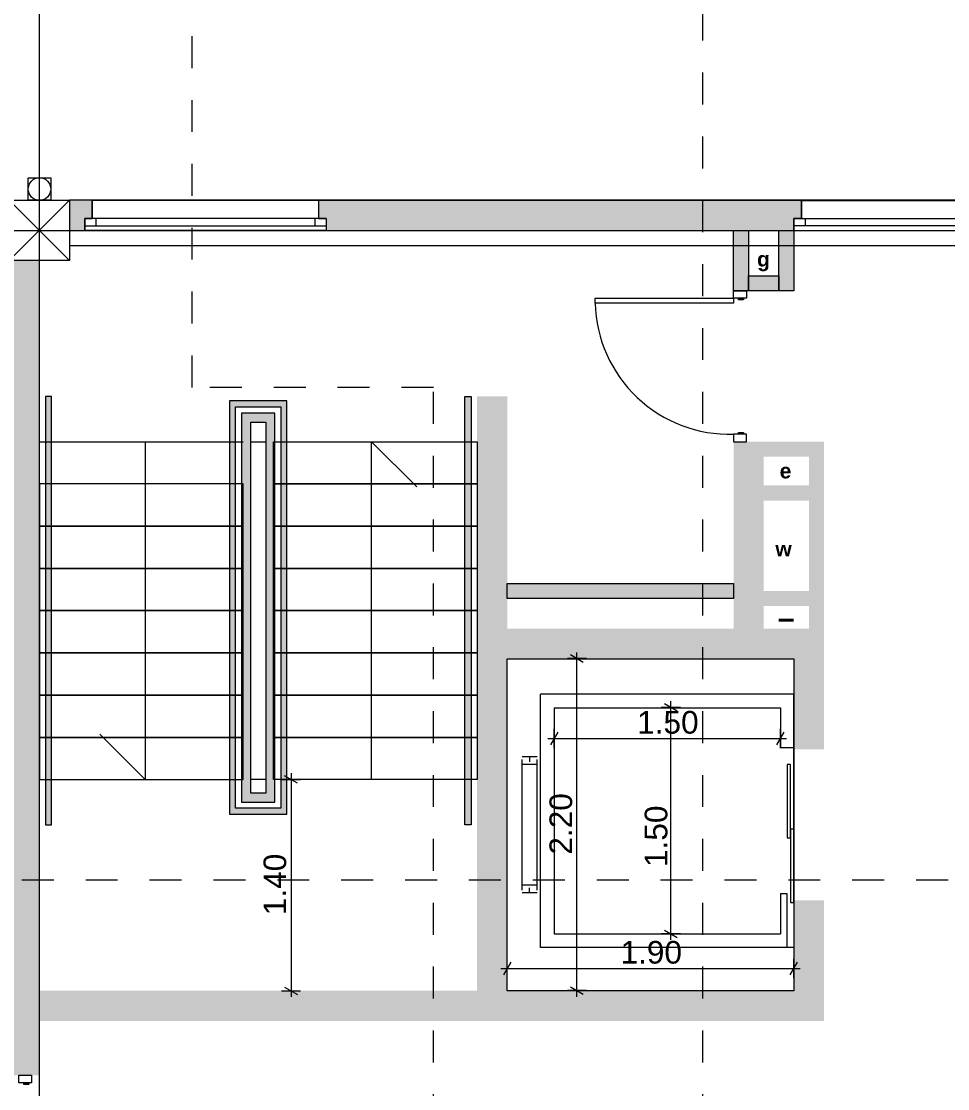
# Model space of a CAD drawing. Header units: millimetres. Extents: x 476571643 to 477489869, y 4620928210 to 4621294454.
# Drawn here: x 477223701 to 477229840, y 4621087306 to 4621094381 of the extents above; entities that cross this region are included whole.
import ezdxf

# ---------------------------------------------------------------- set-up
doc = ezdxf.new("R2010")
doc.units = ezdxf.units.MM
doc.header["$MEASUREMENT"] = 0
doc.linetypes.add('Dashed', pattern=[423.333333, 211.666667, -211.666667])
for name, color, linetype, lineweight in [('2D Drafting - General_Pen_No__1_Pen_No__7', 7, 'Continuous', 0), ('2D Drafting - General_Pen_No__1_Pen_No__7_Pen_No__7', 7, 'Continuous', 0), ('2D Drafting - General_Pen_No__250_Pen_No__7_Pen_No__154', 154, 'Continuous', 0), ('2D Drafting - General_Pen_No__250_Pen_No__7_Pen_No__250', 7, 'Continuous', 0), ('2D Drafting - General_Pen_No__250_Pen_No__7_Pen_No__7', 7, 'Continuous', 0), ('Doors_Pen_No__7_Pen_No__7_Pen_No__7', 7, 'Continuous', 0), ('G-Anno-Nplt_Pen_No__7', 7, 'Continuous', 0), ('gegmebi_Pen_No__7_Pen_No__7', 7, 'Continuous', 0), ('New_._Pen_No__1', 1, 'Continuous', 0), ('New_2D Drafting - General_Pen_No__1', 1, 'Continuous', 0), ('New_2D Drafting - General_Pen_No__250_Pen_No__7_Pen_No__154', 154, 'Continuous', 0), ('New_2D Drafting - General_Pen_No__250_Pen_No__7_Pen_No__250', 7, 'Continuous', 0), ('New_2D Drafting - General_Pen_No__250_Pen_No__7_Pen_No__7', 7, 'Continuous', 0), ('New_2D Drafting - General_Pen_No__30_Pen_No__9_Pen_No__9_Pen_No__250', 7, 'Continuous', 0), ('New_2D Drafting - General_Pen_No__30_Pen_No__9_Pen_No__9_Pen_No__4', 7, 'Continuous', 0), ('New_2D Drafting - General_Pen_No__30_Pen_No__9_Pen_No__9_Pen_No__7', 7, 'Continuous', 0), ('New_2D Drafting - General_Pen_No__4', 7, 'Continuous', 0), ('New_R03_Nakveti_Pen_No__250', 7, 'Continuous', 0), ('New_R03_Nakveti_Pen_No__4', 7, 'Continuous', 0), ('New_shenobebi_Pen_No__1', 1, 'Continuous', 0), ('New_shenobebi_Pen_No__7', 7, 'Continuous', 0), ('New_Structural - Bearing_Pen_No__250', 7, 'Continuous', 0), ('zoma_Pen_No__142', 142, 'Continuous', 0), ('zoma_Pen_No__5_Pen_No__5', 5, 'Continuous', 0)]:
    doc.layers.add(name, color=color, linetype=linetype, lineweight=lineweight)
doc.layers.add('zoma', color=7, linetype='Continuous')
doc.styles.add('GENERATED_STYLE_2', font='arial.ttf')
doc.styles.add('GENERATED_STYLE_6', font='arialbd.ttf')
doc.dimstyles.new('GENERATED_STYLE__10', dxfattribs={"dimtxt": 150, "dimasz": 64.421331, "dimexe": 0.18, "dimexo": 3, "dimgap": 0.09, "dimtad": 1, "dimlfac": 0.001, "dimzin": 0, "dimdsep": 46, "dimtxsty": 'GENERATED_STYLE_2', "dimblk": 'ARROWHEAD_2', "dimblk1": 'ARROWHEAD_2', "dimblk2": 'ARROWHEAD_2', "dimcen": 0.09, "dimclrd": 142, "dimclre": 142, "dimclrt": 142, "dimadec": 0, "dimazin": 0, "dimtfac": 1, "dimtdec": 4, "dimtmove": 2, "dimatfit": 3, "dimfxl": 1, "dimtolj": 1, "dimtzin": 0, "dimarcsym": 0})
doc.dimstyles.new('GENERATED_STYLE__3', dxfattribs={"dimtxt": 200, "dimasz": 64.421331, "dimexe": 0.18, "dimexo": 3, "dimgap": 0.09, "dimtad": 1, "dimtih": 1, "dimtoh": 1, "dimlfac": 0.001, "dimzin": 0, "dimdsep": 46, "dimtxsty": 'GENERATED_STYLE_2', "dimblk": 'ARROWHEAD_2', "dimblk1": 'ARROWHEAD_2', "dimblk2": 'ARROWHEAD_2', "dimcen": 0.09, "dimclrd": 142, "dimclre": 142, "dimclrt": 142, "dimadec": 0, "dimazin": 0, "dimtfac": 1, "dimtdec": 4, "dimtmove": 0, "dimatfit": 3, "dimfxl": 1, "dimtolj": 1, "dimtzin": 0, "dimarcsym": 0})
doc.dimstyles.new('GENERATED_STYLE__7', dxfattribs={"dimtxt": 200, "dimasz": 64.421331, "dimexe": 0.18, "dimexo": 3, "dimgap": 0.09, "dimtad": 1, "dimlfac": 0.001, "dimzin": 0, "dimdsep": 46, "dimtxsty": 'GENERATED_STYLE_2', "dimblk": 'ARROWHEAD_2', "dimblk1": 'ARROWHEAD_2', "dimblk2": 'ARROWHEAD_2', "dimcen": 0.09, "dimclrd": 142, "dimclre": 142, "dimclrt": 142, "dimadec": 0, "dimazin": 0, "dimtfac": 1, "dimtdec": 4, "dimtmove": 0, "dimatfit": 3, "dimfxl": 1, "dimtolj": 1, "dimtzin": 0, "dimarcsym": 0})
doc.dimstyles.new('GENERATED_STYLE__8', dxfattribs={"dimtxt": 150, "dimasz": 64.421331, "dimexe": 0.18, "dimexo": 3, "dimgap": 0.09, "dimtad": 1, "dimlfac": 0.001, "dimzin": 0, "dimdsep": 46, "dimtxsty": 'GENERATED_STYLE_2', "dimblk": 'ARROWHEAD_2', "dimblk1": 'ARROWHEAD_2', "dimblk2": 'ARROWHEAD_2', "dimcen": 0.09, "dimclrd": 142, "dimclre": 142, "dimclrt": 142, "dimadec": 0, "dimazin": 0, "dimtfac": 1, "dimtdec": 4, "dimtmove": 0, "dimatfit": 3, "dimfxl": 1, "dimtolj": 1, "dimtzin": 0, "dimarcsym": 0})
doc.dimstyles.new('GENERATED_STYLE__9', dxfattribs={"dimtxt": 150, "dimasz": 64.421331, "dimexe": 0.18, "dimexo": 3, "dimgap": 0.09, "dimtad": 1, "dimtih": 1, "dimtoh": 1, "dimlfac": 0.001, "dimzin": 0, "dimdsep": 46, "dimtxsty": 'GENERATED_STYLE_2', "dimblk": 'ARROWHEAD_2', "dimblk1": 'ARROWHEAD_2', "dimblk2": 'ARROWHEAD_2', "dimcen": 0.09, "dimclrd": 142, "dimclre": 142, "dimclrt": 142, "dimadec": 0, "dimazin": 0, "dimtfac": 1, "dimtdec": 4, "dimtmove": 0, "dimatfit": 3, "dimfxl": 1, "dimtolj": 1, "dimtzin": 0, "dimarcsym": 0})

# ---------------------------------------------------------------- blocks, each defined once
blk = doc.blocks.new('*D1091', base_point=(476844527.1, 4621385791))
at = {"layer": 'zoma_Pen_No__142', "color": 142, "linetype": 'Continuous', "lineweight": 0, "transparency": 16777216}
for p, q in [((477225488.3, 4621089396.4), (477225488.3, 4621089354.9)), ((477225424.7, 4621089354.9), (477225551.8, 4621089354.9)), ((477225530.6, 4621089330.4), (477225445.9, 4621089379.4)), ((477225488.3, 4621089354.9), (477225488.3, 4621087954.9)), ((477225445.9, 4621087979.4), (477225530.6, 4621087930.4)), ((477225424.7, 4621087954.9), (477225551.8, 4621087954.9)), ((477225488.3, 4621087954.9), (477225488.3, 4621087913.5))]:
    blk.add_line(p, q, dxfattribs=at)
at = {"layer": 'zoma_Pen_No__142', "color": 142, "lineweight": 0, "transparency": 16777216, "insert": (477225458.3, 4621088455.4), "char_height": 150, "attachment_point": 7, "rotation": 90, "style": 'GENERATED_STYLE_2'}
blk.add_mtext('\\A1;{\\pql;\\fArial CYR|b0|i0|c204|p34;1.40}', dxfattribs=at)
blk = doc.blocks.new('ARROWHEAD_2')
at = {"color": 0, "linetype": 'Continuous', "lineweight": 0}
for p, q in [((0, 0), (-1, 0)), ((-0.38, -0.66), (0.38, 0.66))]:
    blk.add_line(p, q, dxfattribs=at)
blk = doc.blocks.new('*D1115', base_point=(476844527.1, 4621385791))
at = {"layer": 'zoma_Pen_No__142', "color": 142, "linetype": 'Continuous', "lineweight": 0, "transparency": 16777216}
for p, q in [((477225488.3, 4621089396.4), (477225488.3, 4621089354.9)), ((477225424.7, 4621089354.9), (477225551.8, 4621089354.9)), ((477225530.6, 4621089330.4), (477225445.9, 4621089379.4)), ((477225488.3, 4621089354.9), (477225488.3, 4621087954.9)), ((477225445.9, 4621087979.4), (477225530.6, 4621087930.4)), ((477225424.7, 4621087954.9), (477225551.8, 4621087954.9)), ((477225488.3, 4621087954.9), (477225488.3, 4621087913.5))]:
    blk.add_line(p, q, dxfattribs=at)
at = {"layer": 'zoma_Pen_No__142', "color": 142, "lineweight": 0, "transparency": 16777216, "insert": (477225458.3, 4621088455.4), "char_height": 150, "attachment_point": 7, "rotation": 90, "style": 'GENERATED_STYLE_2'}
blk.add_mtext('\\A1;{\\pql;\\fArial CYR|b0|i0|c204|p34;1.40}', dxfattribs=at)
blk = doc.blocks.new('*D1116', base_point=(476844527.1, 4621385791))
at = {"layer": 'zoma_Pen_No__142', "color": 142, "linetype": 'Continuous', "lineweight": 0, "transparency": 16777216}
for p, q in [((477226945.8, 4621088145), (477226896.8, 4621088060.3)), ((477226921.3, 4621088039.1), (477226921.3, 4621088166.2)), ((477228796.8, 4621088060.3), (477228845.8, 4621088145)), ((477228821.3, 4621088039.1), (477228821.3, 4621088166.2)), ((477226879.9, 4621088102.7), (477226921.3, 4621088102.7)), ((477226921.3, 4621088102.7), (477228821.3, 4621088102.7)), ((477228821.3, 4621088102.7), (477228862.8, 4621088102.7))]:
    blk.add_line(p, q, dxfattribs=at)
at = {"layer": 'zoma_Pen_No__142', "color": 142, "lineweight": 0, "transparency": 16777216, "insert": (477227671.8, 4621088132.7), "char_height": 150, "attachment_point": 7, "style": 'GENERATED_STYLE_2'}
blk.add_mtext('\\A1;{\\pql;\\fArial CYR|b0|i0|c204|p34;1.90}', dxfattribs=at)
blk = doc.blocks.new('*D1117', base_point=(476844527.1, 4621385791))
at = {"layer": 'zoma_Pen_No__142', "color": 142, "linetype": 'Continuous', "lineweight": 0, "transparency": 16777216}
for p, q in [((477228069, 4621089832.9), (477227941.9, 4621089832.9)), ((477228047.9, 4621089808.4), (477227963.1, 4621089857.4)), ((477228005.5, 4621089832.9), (477228005.5, 4621089874.4)), ((477228005.5, 4621088332.9), (477228005.5, 4621089832.9)), ((477228069, 4621088332.9), (477227941.9, 4621088332.9)), ((477227963.1, 4621088357.4), (477228047.9, 4621088308.4)), ((477228005.5, 4621088291.5), (477228005.5, 4621088332.9))]:
    blk.add_line(p, q, dxfattribs=at)
at = {"layer": 'zoma_Pen_No__142', "color": 142, "lineweight": 0, "transparency": 16777216, "insert": (477227984.5, 4621088774.9), "char_height": 150, "attachment_point": 7, "rotation": 90, "style": 'GENERATED_STYLE_2'}
blk.add_mtext('\\A1;{\\pql;\\fArial CYR|b0|i0|c204|p34;1.50}', dxfattribs=at)
blk = doc.blocks.new('*D1118', base_point=(476844527.1, 4621385791))
at = {"layer": 'zoma_Pen_No__142', "color": 142, "linetype": 'Continuous', "lineweight": 0, "transparency": 16777216}
for p, q in [((477227231.6, 4621089563.6), (477227231.6, 4621089690.8)), ((477228731.6, 4621089563.6), (477228731.6, 4621089690.8)), ((477227190.2, 4621089627.2), (477227231.6, 4621089627.2)), ((477227256.1, 4621089669.6), (477227207.2, 4621089584.8)), ((477227231.6, 4621089627.2), (477228731.6, 4621089627.2)), ((477228707.2, 4621089584.8), (477228756.1, 4621089669.6)), ((477228731.6, 4621089627.2), (477228773.1, 4621089627.2))]:
    blk.add_line(p, q, dxfattribs=at)
at = {"layer": 'zoma_Pen_No__142', "color": 142, "lineweight": 0, "transparency": 16777216, "insert": (477227782.1, 4621089657.2), "char_height": 150, "attachment_point": 7, "style": 'GENERATED_STYLE_2'}
blk.add_mtext('\\A1;{\\pql;\\fArial CYR|b0|i0|c204|p34;1.50}', dxfattribs=at)
blk = doc.blocks.new('*D1119', base_point=(476844527.1, 4621385791))
at = {"layer": 'zoma_Pen_No__142', "color": 142, "linetype": 'Continuous', "lineweight": 0, "transparency": 16777216}
for p, q in [((477227425.6, 4621090131.8), (477227340.9, 4621090180.8)), ((477227383.3, 4621090156.3), (477227383.3, 4621090197.7)), ((477227446.8, 4621090156.3), (477227319.7, 4621090156.3)), ((477227383.3, 4621087956.3), (477227383.3, 4621090156.3)), ((477227340.9, 4621087980.8), (477227425.6, 4621087931.8)), ((477227446.8, 4621087956.3), (477227319.7, 4621087956.3)), ((477227383.3, 4621087914.8), (477227383.3, 4621087956.3))]:
    blk.add_line(p, q, dxfattribs=at)
at = {"layer": 'zoma_Pen_No__142', "color": 142, "lineweight": 0, "transparency": 16777216, "insert": (477227353.3, 4621088856.7), "char_height": 150, "attachment_point": 7, "rotation": 90, "style": 'GENERATED_STYLE_2'}
blk.add_mtext('\\A1;{\\pql;\\fArial CYR|b0|i0|c204|p34;2.20}', dxfattribs=at)
blk = doc.blocks.new('*D1131', base_point=(476844527.1, 4621385791))
at = {"layer": 'zoma_Pen_No__142', "color": 142, "linetype": 'Continuous', "lineweight": 0, "transparency": 16777216}
for p, q in [((477240443.6, 4621093170.3), (477240358.9, 4621093219.3)), ((477240464.8, 4621093194.8), (477240337.7, 4621093194.8)), ((477240401.2, 4621075494.8), (477240401.2, 4621093194.8)), ((477240358.9, 4621075519.3), (477240443.6, 4621075470.3)), ((477240464.8, 4621075494.8), (477240337.7, 4621075494.8)), ((477240401.2, 4621075453.3), (477240401.2, 4621075494.8))]:
    blk.add_line(p, q, dxfattribs=at)
at = {"layer": 'zoma_Pen_No__142', "color": 142, "lineweight": 0, "transparency": 16777216, "insert": (477240361.2, 4621084002.9), "char_height": 200, "attachment_point": 7, "rotation": 90, "style": 'GENERATED_STYLE_2'}
blk.add_mtext('\\A1;{\\pql;\\fArial CYR|b0|i0|c204|p34;17.70}', dxfattribs=at)
blk = doc.blocks.new('*D1132', base_point=(476844527.1, 4621385791))
at = {"layer": 'zoma_Pen_No__142', "color": 142, "linetype": 'Continuous', "lineweight": 0, "transparency": 16777216}
for p, q in [((477240443.6, 4621093170.3), (477240358.9, 4621093219.3)), ((477240401.2, 4621093194.8), (477240401.2, 4621093236.2)), ((477240464.8, 4621093194.8), (477240337.7, 4621093194.8))]:
    blk.add_line(p, q, dxfattribs=at)
blk = doc.blocks.new('*D1135', base_point=(476844527.1, 4621385791))
at = {"layer": 'zoma_Pen_No__142', "color": 142, "linetype": 'Continuous', "lineweight": 0, "transparency": 16777216}
for p, q in [((477223645.8, 4621095259.8), (477223596.8, 4621095175)), ((477223621.3, 4621095153.8), (477223621.3, 4621095281)), ((477224045.8, 4621095259.8), (477223996.8, 4621095175)), ((477224021.3, 4621095153.8), (477224021.3, 4621095281)), ((477223621.3, 4621095217.4), (477224021.3, 4621095217.4))]:
    blk.add_line(p, q, dxfattribs=at)
blk = doc.blocks.new('*D1136', base_point=(476844527.1, 4621385791))
at = {"layer": 'zoma_Pen_No__142', "color": 142, "linetype": 'Continuous', "lineweight": 0, "transparency": 16777216}
for p, q in [((477224045.8, 4621095259.8), (477223996.8, 4621095175)), ((477224021.3, 4621095153.8), (477224021.3, 4621095281)), ((477230545.8, 4621095259.8), (477230496.8, 4621095175)), ((477230521.3, 4621095153.8), (477230521.3, 4621095281)), ((477224021.3, 4621095217.4), (477230521.3, 4621095217.4))]:
    blk.add_line(p, q, dxfattribs=at)
at = {"layer": 'zoma_Pen_No__142', "color": 142, "lineweight": 0, "transparency": 16777216, "char_height": 200, "attachment_point": 7, "style": 'GENERATED_STYLE_2'}
for s, insert in [('\\A1;{\\pql;\\fArial CYR|b0|i0|c204|p34;6.50}', (477227005.3, 4621095257.4)), ('\\A1;{\\pql;\\fArial CYR|b0|i0|c204|p34;0.40}', (477229964.7, 4621095257.4))]:
    blk.add_mtext(s, dxfattribs=dict(at, insert=insert))
blk = doc.blocks.new('*D1143', base_point=(476844527.1, 4621385791))
at = {"layer": 'zoma_Pen_No__142', "color": 142, "linetype": 'Continuous', "lineweight": 0, "transparency": 16777216}
for p, q in [((477216745.8, 4621096007.7), (477216696.8, 4621095922.9)), ((477216721.3, 4621095901.8), (477216721.3, 4621096028.9)), ((477237796.8, 4621095922.9), (477237845.8, 4621096007.7)), ((477237821.3, 4621095901.8), (477237821.3, 4621096028.9)), ((477216679.9, 4621095965.3), (477216721.3, 4621095965.3)), ((477216721.3, 4621095965.3), (477237821.3, 4621095965.3)), ((477237821.3, 4621095965.3), (477237862.8, 4621095965.3))]:
    blk.add_line(p, q, dxfattribs=at)
at = {"layer": 'zoma_Pen_No__142', "color": 142, "lineweight": 0, "transparency": 16777216, "insert": (477226929.4, 4621096005.3), "char_height": 200, "attachment_point": 7, "style": 'GENERATED_STYLE_2'}
blk.add_mtext('\\A1;{\\pql;\\fArial CYR|b0|i0|c204|p34;21.10}', dxfattribs=at)

msp = doc.modelspace()

# ---------------------------------------------------------------- hatches: boundary and pattern name
at = {"layer": '2D Drafting - General_Pen_No__250_Pen_No__7_Pen_No__154', "linetype": 'Continuous', "lineweight": 0}
for points in [[(477224021.317, 4621093194.799), (477224021.317, 4621092994.637), (477224121.317, 4621092994.637), (477224121.317, 4621093074.683), (477224171.32, 4621093074.683), (477224171.32, 4621093194.799), (477224121.317, 4621093194.799)], [(477225671.323, 4621093194.637), (477225671.32, 4621093074.637), (477225721.317, 4621093074.637), (477225721.317, 4621092994.635), (477228821.317, 4621092994.635), (477228821.317, 4621093074.637), (477228871.314, 4621093074.637), (477228871.311, 4621093194.637)]]:
    msp.add_hatch(color=154, dxfattribs=at).paths.add_polyline_path(points)
at = {"layer": '2D Drafting - General_Pen_No__250_Pen_No__7_Pen_No__7', "linetype": 'Continuous', "lineweight": 0}
for points in [[(477228521.316, 4621092994.799), (477228521.316, 4621092594.756), (477228421.316, 4621092594.756), (477228421.316, 4621092994.799)], [(477223621.317, 4621092794.799), (477223621.317, 4621087394.799), (477223821.317, 4621087394.799), (477223821.317, 4621092794.799)], [(477226921.317, 4621091894.756), (477226921.317, 4621090354.724), (477226721.317, 4621090354.724), (477226721.317, 4621091894.756)], [(477228421.316, 4621091594.756), (477228621.317, 4621091594.756), (477228621.317, 4621090354.724), (477228421.316, 4621090354.724)]]:
    msp.add_hatch(color=7, dxfattribs=at).paths.add_polyline_path(points)
at = {"layer": 'G-Anno-Nplt_Pen_No__7', "linetype": 'Continuous', "lineweight": 0}
msp.add_hatch(color=7, dxfattribs=at).paths.add_polyline_path([(477226721.317, 4621087754.724), (477223821.317, 4621087754.724), (477223821.317, 4621087954.724), (477226721.317, 4621087954.724)])
at = {"layer": 'New_2D Drafting - General_Pen_No__1', "linetype": 'Continuous', "lineweight": 0}
for points in [[(477223861.317, 4621089054.756), (477223901.317, 4621089054.756), (477223901.317, 4621091894.756), (477223861.317, 4621091894.756)], [(477226681.317, 4621089054.756), (477226641.317, 4621089054.756), (477226641.317, 4621091894.756), (477226681.317, 4621091894.756)]]:
    msp.add_hatch(color=1, dxfattribs=at).paths.add_polyline_path(points)
h = msp.add_hatch(color=1, dxfattribs=at)
h.paths.add_polyline_path([(477225081.317, 4621089124.649), (477225461.317, 4621089124.649), (477225461.317, 4621089254.756), (477225461.317, 4621091864.663), (477225081.317, 4621091864.663)])
h.paths.add_polyline_path([(477225421.317, 4621089164.649), (477225121.317, 4621089164.649), (477225121.317, 4621091824.663), (477225421.317, 4621091824.663)], flags=0)
h = msp.add_hatch(color=1, dxfattribs=at)
h.paths.add_polyline_path([(477225161.317, 4621089204.649), (477225381.317, 4621089204.649), (477225381.317, 4621091784.663), (477225161.317, 4621091784.663)])
h.paths.add_polyline_path([(477225221.317, 4621089264.649), (477225221.317, 4621091724.663), (477225321.317, 4621091724.663), (477225321.317, 4621089264.649)], flags=0)
at = {"layer": 'New_2D Drafting - General_Pen_No__250_Pen_No__7_Pen_No__154', "linetype": 'Continuous', "lineweight": 0}
for points in [[(477226721.317, 4621090354.724), (477226921.317, 4621090354.724), (477229021.317, 4621090354.724), (477229021.317, 4621089554.724), (477228821.317, 4621089554.724), (477228821.317, 4621090154.724), (477226921.317, 4621090154.724), (477226721.317, 4621090154.724)], [(477226721.317, 4621090154.724), (477226921.317, 4621090154.724), (477226921.317, 4621087954.724), (477228821.317, 4621087954.724), (477228821.317, 4621088554.724), (477229021.317, 4621088554.724), (477229021.317, 4621087754.724), (477226721.317, 4621087754.724), (477226721.317, 4621087954.724)]]:
    msp.add_hatch(color=154, dxfattribs=at).paths.add_polyline_path(points)
at = {"layer": 'New_2D Drafting - General_Pen_No__250_Pen_No__7_Pen_No__7', "linetype": 'Continuous', "lineweight": 0}
for points in [[(477228721.317, 4621092994.799), (477228821.317, 4621092994.799), (477228821.317, 4621092594.756), (477228721.317, 4621092594.756)], [(477226920.528, 4621090555.183), (477226920.528, 4621090655.183), (477228420.528, 4621090655.183), (477228420.528, 4621090555.183)]]:
    msp.add_hatch(color=7, dxfattribs=at).paths.add_polyline_path(points)
at = {"layer": 'New_2D Drafting - General_Pen_No__30_Pen_No__9_Pen_No__9_Pen_No__4', "linetype": 'Continuous', "lineweight": 0}
for points in [[(477228521.316, 4621092694.756), (477228721.318, 4621092694.756), (477228721.318, 4621092594.756), (477228521.316, 4621092594.756)], [(477228921.317, 4621091594.756), (477228921.317, 4621091494.724), (477228621.317, 4621091494.724), (477228621.317, 4621091594.756)]]:
    msp.add_hatch(color=7, dxfattribs=at).paths.add_polyline_path(points)
at = {"layer": 'New_2D Drafting - General_Pen_No__30_Pen_No__9_Pen_No__9_Pen_No__7', "linetype": 'Continuous', "lineweight": 0}
for points in [[(477229021.317, 4621091594.756), (477229021.317, 4621090354.724), (477228921.317, 4621090354.724), (477228921.317, 4621091594.756)], [(477228621.317, 4621091204.724), (477228621.317, 4621091304.724), (477228921.317, 4621091304.724), (477228921.317, 4621091204.724)], [(477228621.317, 4621090504.726), (477228621.317, 4621090604.726), (477228921.317, 4621090604.726), (477228921.317, 4621090504.726)]]:
    msp.add_hatch(color=7, dxfattribs=at).paths.add_polyline_path(points)

# ---------------------------------------------------------------- linework, layer by layer
at = {"layer": '2D Drafting - General_Pen_No__1_Pen_No__7', "color": 7, "linetype": 'Continuous', "lineweight": 0}
for p, q in [((477223621.317, 4621092794.799), (477224021.317, 4621093194.799)), ((477224021.317, 4621092794.799), (477223621.317, 4621093194.799))]:
    msp.add_line(p, q, dxfattribs=at)
at = {"layer": '2D Drafting - General_Pen_No__1_Pen_No__7', "color": 7, "linetype": 'Continuous', "lineweight": 0, "flags": 128}
for points in [[(477224021.317, 4621092794.799), (477223621.317, 4621092794.799), (477223621.317, 4621093194.799), (477224021.317, 4621093194.799)], [(477224021.317, 4621092894.799), (477230521.317, 4621092894.799), (477230521.317, 4621093194.799), (477224021.317, 4621093194.799)]]:
    msp.add_lwpolyline(points, close=True, dxfattribs=at)
at = {"layer": '2D Drafting - General_Pen_No__1_Pen_No__7', "color": 7, "linetype": 'Continuous', "lineweight": 0}
msp.add_circle((477223821.317, 4621093269.799), 75, dxfattribs=at)
at = {"layer": '2D Drafting - General_Pen_No__1_Pen_No__7_Pen_No__7', "color": 7, "linetype": 'Continuous', "lineweight": 0}
msp.add_arc((477228396.316, 4621092537.034), 893.239, 181.603806, 271.603806, dxfattribs=at)
at = {"layer": '2D Drafting - General_Pen_No__250_Pen_No__7_Pen_No__250', "color": 7, "linetype": 'Continuous', "lineweight": 0, "flags": 128}
msp.add_lwpolyline([(477228521.316, 4621092994.799), (477228521.316, 4621092594.756), (477228421.316, 4621092594.756), (477228421.316, 4621092994.799)], close=True, dxfattribs=at)
at = {"layer": '2D Drafting - General_Pen_No__250_Pen_No__7_Pen_No__7', "color": 7, "linetype": 'Continuous', "lineweight": 0, "flags": 128}
for points in [[(477224021.317, 4621093194.799), (477224021.317, 4621092994.637), (477224121.317, 4621092994.637), (477224121.317, 4621093074.683), (477224171.32, 4621093074.683), (477224171.32, 4621093194.799), (477224121.317, 4621093194.799)], [(477225671.323, 4621093194.637), (477225671.32, 4621093074.637), (477225721.317, 4621093074.637), (477225721.317, 4621092994.635), (477228821.317, 4621092994.635), (477228821.317, 4621093074.637), (477228871.314, 4621093074.637), (477228871.311, 4621093194.637)]]:
    msp.add_lwpolyline(points, close=True, dxfattribs=at)
at = {"layer": 'Doors_Pen_No__7_Pen_No__7_Pen_No__7', "color": 7, "linetype": 'Continuous', "lineweight": 0, "flags": 128}
for points in [[(477228505.983, 4621092594.756), (477228505.983, 4621092545.367), (477228421.316, 4621092545.367), (477228421.316, 4621092594.756)], [(477228421.316, 4621092545.367), (477228421.316, 4621092512.034), (477227503.427, 4621092512.034), (477227503.427, 4621092545.367)], [(477228487.983, 4621092545.367), (477228487.983, 4621092534.256), (477228454.649, 4621092534.256), (477228454.649, 4621092545.367)], [(477228487.983, 4621091655.256), (477228487.983, 4621091644.145), (477228454.649, 4621091644.145), (477228454.649, 4621091655.256)], [(477228505.983, 4621091594.756), (477228505.983, 4621091644.145), (477228421.316, 4621091644.145), (477228421.316, 4621091594.756)], [(477223769.231, 4621087394.799), (477223769.231, 4621087345.41), (477223684.565, 4621087345.41), (477223684.565, 4621087394.799)], [(477223751.231, 4621087345.41), (477223751.231, 4621087334.299), (477223717.898, 4621087334.299), (477223717.898, 4621087345.41)]]:
    msp.add_lwpolyline(points, close=True, dxfattribs=at)
at = {"layer": 'gegmebi_Pen_No__7_Pen_No__7', "color": 7, "linetype": 'Continuous', "lineweight": 0}
for p, q in [((477223746.317, 4621093194.799), (477223746.317, 4621093344.799)), ((477223746.317, 4621093344.799), (477223896.317, 4621093344.799)), ((477223896.317, 4621093344.799), (477223896.317, 4621093194.799)), ((477223896.317, 4621093194.799), (477223746.317, 4621093194.799))]:
    msp.add_line(p, q, dxfattribs=at)
at = {"layer": 'gegmebi_Pen_No__7_Pen_No__7', "color": 7, "linetype": 'Continuous', "lineweight": 0, "flags": 128}
for points in [[(477225171.317, 4621091314.756), (477223821.317, 4621091314.756), (477223821.317, 4621091594.756), (477225171.317, 4621091594.756)], [(477224521.317, 4621091594.756), (477224521.317, 4621089354.756), (477224221.317, 4621089654.756)], [(477226021.317, 4621089354.756), (477226021.317, 4621091594.756), (477226321.317, 4621091294.756)]]:
    msp.add_lwpolyline(points, dxfattribs=at)
for points in [[(477225321.317, 4621089354.756), (477225221.317, 4621089354.756), (477225221.317, 4621091594.756), (477225321.317, 4621091594.756)], [(477225371.317, 4621091314.756), (477225371.317, 4621091594.756), (477226721.317, 4621091594.756), (477226721.317, 4621091314.756)], [(477225171.317, 4621091034.756), (477225171.317, 4621091314.756), (477223821.317, 4621091314.756), (477223821.317, 4621091034.756)], [(477225371.317, 4621091034.756), (477225371.317, 4621091314.756), (477226721.317, 4621091314.756), (477226721.317, 4621091034.756)], [(477225171.317, 4621090754.756), (477225171.317, 4621091034.756), (477223821.317, 4621091034.756), (477223821.317, 4621090754.756)], [(477225371.317, 4621090754.756), (477225371.317, 4621091034.756), (477226721.317, 4621091034.756), (477226721.317, 4621090754.756)], [(477225171.317, 4621090474.756), (477225171.317, 4621090754.756), (477223821.317, 4621090754.756), (477223821.317, 4621090474.756)], [(477225371.317, 4621090474.756), (477225371.317, 4621090754.756), (477226721.317, 4621090754.756), (477226721.317, 4621090474.756)], [(477225171.317, 4621090194.756), (477225171.317, 4621090474.756), (477223821.317, 4621090474.756), (477223821.317, 4621090194.756)], [(477225371.317, 4621090194.756), (477225371.317, 4621090474.756), (477226721.317, 4621090474.756), (477226721.317, 4621090194.756)], [(477225171.317, 4621089914.756), (477225171.317, 4621090194.756), (477223821.317, 4621090194.756), (477223821.317, 4621089914.756)], [(477225371.317, 4621089914.756), (477225371.317, 4621090194.756), (477226721.317, 4621090194.756), (477226721.317, 4621089914.756)], [(477225171.317, 4621089634.756), (477225171.317, 4621089914.756), (477223821.317, 4621089914.756), (477223821.317, 4621089634.756)], [(477225371.317, 4621089634.756), (477225371.317, 4621089914.756), (477226721.317, 4621089914.756), (477226721.317, 4621089634.756)], [(477225171.317, 4621089354.756), (477225171.317, 4621089634.756), (477223821.317, 4621089634.756), (477223821.317, 4621089354.756)], [(477225371.317, 4621089354.756), (477225371.317, 4621089634.756), (477226721.317, 4621089634.756), (477226721.317, 4621089354.756)]]:
    msp.add_lwpolyline(points, close=True, dxfattribs=at)
at = {"layer": 'New_2D Drafting - General_Pen_No__250_Pen_No__7_Pen_No__250', "color": 7, "linetype": 'Continuous', "lineweight": 0, "flags": 128}
for points in [[(477228721.317, 4621092994.799), (477228821.317, 4621092994.799), (477228821.317, 4621092594.756), (477228721.317, 4621092594.756)], [(477226920.528, 4621090555.183), (477226920.528, 4621090655.183), (477228420.528, 4621090655.183), (477228420.528, 4621090555.183)]]:
    msp.add_lwpolyline(points, close=True, dxfattribs=at)
at = {"layer": 'New_2D Drafting - General_Pen_No__30_Pen_No__9_Pen_No__9_Pen_No__250', "color": 7, "linetype": 'Continuous', "lineweight": 0, "flags": 128}
msp.add_lwpolyline([(477228521.316, 4621092694.756), (477228721.318, 4621092694.756), (477228721.318, 4621092594.756), (477228521.316, 4621092594.756)], close=True, dxfattribs=at)
at = {"layer": 'New_2D Drafting - General_Pen_No__4', "color": 7, "linetype": 'Continuous', "lineweight": 0, "flags": 128}
for points in [[(477223861.317, 4621089054.756), (477223901.317, 4621089054.756), (477223901.317, 4621091894.756), (477223861.317, 4621091894.756)], [(477225081.317, 4621089124.649), (477225461.317, 4621089124.649), (477225461.317, 4621089254.756), (477225461.317, 4621091864.663), (477225081.317, 4621091864.663)], [(477226681.317, 4621089054.756), (477226641.317, 4621089054.756), (477226641.317, 4621091894.756), (477226681.317, 4621091894.756)], [(477225421.317, 4621089164.649), (477225121.317, 4621089164.649), (477225121.317, 4621091824.663), (477225421.317, 4621091824.663)], [(477225161.317, 4621089204.649), (477225381.317, 4621089204.649), (477225381.317, 4621091784.663), (477225161.317, 4621091784.663)], [(477225221.317, 4621089264.649), (477225221.317, 4621091724.663), (477225321.317, 4621091724.663), (477225321.317, 4621089264.649)]]:
    msp.add_lwpolyline(points, close=True, dxfattribs=at)
at = {"layer": 'New_R03_Nakveti_Pen_No__250', "color": 7, "linetype": 'Continuous', "lineweight": 0}
for p, q in [((477227119.757, 4621089504.724), (477227019.757, 4621089504.724)), ((477227019.757, 4621088621.391), (477227019.757, 4621089488.057)), ((477227069.757, 4621089504.724), (477227069.757, 4621089471.391)), ((477227119.757, 4621088621.391), (477227119.757, 4621089488.057)), ((477227119.757, 4621089454.724), (477227019.757, 4621089454.724)), ((477227119.757, 4621088654.724), (477227019.757, 4621088654.724)), ((477227069.757, 4621088604.724), (477227069.757, 4621088638.057)), ((477227119.757, 4621088604.724), (477227019.757, 4621088604.724))]:
    msp.add_line(p, q, dxfattribs=at)
at = {"layer": 'New_R03_Nakveti_Pen_No__4', "color": 7, "linetype": 'Continuous', "lineweight": 0}
for p, q in [((477227141.945, 4621088241.653), (477227141.945, 4621089921.026)), ((477228821.317, 4621089921.026), (477227141.945, 4621089921.026)), ((477228821.317, 4621089566.392), (477228821.317, 4621089921.026)), ((477227231.631, 4621089831.339), (477227231.631, 4621088331.339)), ((477227231.631, 4621089831.339), (477228731.631, 4621089831.339)), ((477228731.631, 4621089831.339), (477228731.631, 4621089566.392)), ((477228731.631, 4621089566.392), (477228821.317, 4621089566.392)), ((477228821.317, 4621088596.287), (477228821.317, 4621089566.392)), ((477228776.474, 4621088596.287), (477228731.631, 4621088596.287)), ((477228731.631, 4621088596.287), (477228731.631, 4621088331.339)), ((477228776.474, 4621088241.653), (477228776.474, 4621088596.287)), ((477228821.317, 4621088596.287), (477228821.317, 4621088241.653)), ((477227231.631, 4621088331.339), (477228731.631, 4621088331.339)), ((477228821.317, 4621088241.653), (477227141.945, 4621088241.653))]:
    msp.add_line(p, q, dxfattribs=at)
for points in [[(477228798.896, 4621088969.232), (477228798.896, 4621089454.284), (477228776.474, 4621089454.284), (477228776.474, 4621088969.232)], [(477228821.317, 4621088540.233), (477228821.317, 4621089025.286), (477228798.896, 4621089025.286), (477228798.896, 4621088540.233)]]:
    msp.add_lwpolyline(points, close=True, dxfattribs=at)
at = {"layer": 'New_shenobebi_Pen_No__1', "color": 1, "linetype": 'Dashed', "lineweight": 0}
for points in [[(477226432.438, 4621072663.169), (477226432.438, 4621091954.826), (477224833.965, 4621091954.826), (477224833.965, 4621097492.035)], [(477228217.555, 4621072663.169), (477228217.555, 4621097492.035)], [(477212274.518, 4621088690.501), (477244001.258, 4621088690.501), (477244331.032, 4621088690.501)]]:
    msp.add_lwpolyline(points, dxfattribs=at)
at = {"layer": 'New_shenobebi_Pen_No__7', "color": 7, "linetype": 'Continuous', "lineweight": 0}
msp.add_lwpolyline([(477226921.317, 4621087954.724), (477226921.317, 4621090154.724), (477228821.317, 4621090154.724), (477228821.317, 4621087954.724)], close=True, dxfattribs=at)
at = {"layer": 'New_Structural - Bearing_Pen_No__250', "color": 7, "linetype": 'Continuous', "lineweight": 0}
for p, q in [((477224171.323, 4621093194.683), (477224171.32, 4621093074.683)), ((477225671.323, 4621093194.637), (477224171.323, 4621093194.683)), ((477225671.323, 4621093194.637), (477225671.32, 4621093074.637)), ((477228871.311, 4621093194.637), (477230371.311, 4621093194.683)), ((477228871.311, 4621093194.637), (477228871.314, 4621093074.637)), ((477224121.32, 4621093074.684), (477224121.318, 4621093024.684)), ((477224121.32, 4621093074.684), (477224121.318, 4621093024.684)), ((477224196.32, 4621093074.682), (477224121.32, 4621093074.684)), ((477224171.32, 4621093074.683), (477224121.32, 4621093074.684)), ((477224171.32, 4621093074.683), (477224121.32, 4621093074.684)), ((477224196.318, 4621093024.682), (477224196.32, 4621093074.682)), ((477225646.32, 4621093074.637), (477224196.32, 4621093074.682)), ((477225646.32, 4621093074.637), (477225646.318, 4621093024.637)), ((477225721.32, 4621093074.635), (477225646.32, 4621093074.637)), ((477225671.32, 4621093074.637), (477225721.32, 4621093074.635)), ((477225671.32, 4621093074.637), (477225721.32, 4621093074.635)), ((477225721.32, 4621093074.635), (477225721.318, 4621093024.635)), ((477225721.32, 4621093074.635), (477225721.318, 4621093024.635)), ((477228821.314, 4621093074.635), (477228896.314, 4621093074.637)), ((477228871.314, 4621093074.637), (477228821.314, 4621093074.635)), ((477228871.314, 4621093074.637), (477228821.314, 4621093074.635)), ((477228821.314, 4621093074.635), (477228821.316, 4621093024.635)), ((477228821.314, 4621093074.635), (477228821.316, 4621093024.635)), ((477228896.314, 4621093074.637), (477230346.314, 4621093074.682)), ((477228896.314, 4621093074.637), (477228896.316, 4621093024.637)), ((477224121.318, 4621093024.684), (477224121.317, 4621092994.684)), ((477224121.318, 4621093024.684), (477224196.318, 4621093024.682)), ((477224196.318, 4621093024.682), (477225646.318, 4621093024.637)), ((477225646.318, 4621093024.637), (477225721.318, 4621093024.635)), ((477225721.318, 4621093024.635), (477225721.317, 4621092994.635)), ((477228896.316, 4621093024.637), (477228821.316, 4621093024.635)), ((477228821.316, 4621093024.635), (477228821.317, 4621092994.635)), ((477230346.316, 4621093024.682), (477228896.316, 4621093024.637)), ((477225721.317, 4621092994.635), (477224121.317, 4621092994.684)), ((477228821.317, 4621092994.635), (477230421.317, 4621092994.684))]:
    msp.add_line(p, q, dxfattribs=at)
at = {"layer": 'zoma_Pen_No__5_Pen_No__5', "color": 5, "linetype": 'Continuous', "lineweight": 0}
for p, q in [((477223821.317, 4621071985.202), (477223821.317, 4621096696.008)), ((477212840.766, 4621092994.799), (477241693.846, 4621092994.799)), ((477212840.766, 4621092994.799), (477241693.846, 4621092994.799))]:
    msp.add_line(p, q, dxfattribs=at)

# ---------------------------------------------------------------- texts
at = {"layer": 'New_._Pen_No__1', "color": 1, "linetype": 'Continuous', "lineweight": 0, "char_height": 100, "attachment_point": 2, "style": 'GENERATED_STYLE_6'}
for s, insert in [('\\A1;{\\pqc;\\fArial|b1|i0|c0|p34;g}', (477228619.609, 4621092855.13)), ('\\A1;{\\pqc;\\fArial|b1|i0|c0|p34;e}', (477228765.433, 4621091451.278)), ('\\A1;{\\pqc;\\fArial|b1|i0|c0|p34;w}', (477228752.539, 4621090933.664))]:
    msp.add_mtext(s, dxfattribs=dict(at, insert=insert))
at = {"layer": 'New_._Pen_No__1', "color": 1, "linetype": 'Continuous', "lineweight": 0, "insert": (477228719.299, 4621090412.137), "char_height": 100, "attachment_point": 2, "rotation": 90, "style": 'GENERATED_STYLE_6'}
msp.add_mtext('\\A1;{\\pqc;\\fArial|b1|i0|c0|p34;I}', dxfattribs=at)

# ---------------------------------------------------------------- dimensions: what is measured, and where the dimension line sits
at = {"layer": 'zoma', "color": 142, "linetype": 'Continuous', "lineweight": 0}
for base, p1, p2, dimstyle, picture, middle in [((477237821.317, 4621095965.329), (477216721.317, 4621092193.097), (477237821.317, 4621092193.097), 'GENERATED_STYLE__3', '*D1143', (477227265.375, 4621096105.329)), ((477230521.317, 4621095217.402), (477224021.317, 4621091793.1), (477230521.317, 4621091840.151), 'GENERATED_STYLE__3', '*D1136', (477227265.024, 4621095357.402)), ((477224021.317, 4621095217.402), (477223621.317, 4621091793.1), (477224021.317, 4621091793.1), 'GENERATED_STYLE__3', '*D1135', (477223324.469, 4621095357.402)), ((477228731.631, 4621089627.178), (477227231.631, 4621089831.339), (477228731.631, 4621089831.339), 'GENERATED_STYLE__9', '*D1118', (477227976.911, 4621089732.179)), ((477228821.317, 4621088102.655), (477226921.317, 4621088202.64), (477228821.317, 4621088202.64), 'GENERATED_STYLE__9', '*D1116', (477227866.597, 4621088207.655))]:
    dim = msp.add_linear_dim(base=base, p1=p1, p2=p2, dimstyle=dimstyle, dxfattribs=at)
    dim.commit()
    dim.dimension.update_dxf_attribs({"geometry": picture, "text_midpoint": middle, "dimtype": 160})
for base, p1, p2, angle, dimstyle, picture, middle in [((477240401.240026414, 4621093194.796105385), (477214576.618180573, 4621093194.796105385), (477216721.317036092, 4621093194.796105385), 90, 'GENERATED_STYLE__7', '*D1132', (477240261.240025818, 4621093188.503108025)), ((477240401.24, 4621093194.796), (477237891.242, 4621075494.799), (477214576.618, 4621093194.796), 90, 'GENERATED_STYLE__7', '*D1131', (477240261.24, 4621084338.856)), ((477227383.259, 4621090156.293), (477227408.289, 4621087956.293), (477227525.096, 4621090156.293), 90, 'GENERATED_STYLE__8', '*D1119', (477227278.259, 4621089051.573)), ((477228005.474, 4621089832.908), (477228209.042, 4621088332.908), (477228182.944, 4621089832.908), 90, 'GENERATED_STYLE__10', '*D1117', (477227909.474, 4621088969.74)), ((477225488.251, 4621087954.919), (477225488.251, 4621089354.919), (477225488.251, 4621087954.919), 270, 'GENERATED_STYLE__8', '*D1091', (477225383.251, 4621088650.199)), ((477225488.251, 4621087954.919), (477225488.251, 4621089354.919), (477225488.251, 4621087954.919), 270, 'GENERATED_STYLE__8', '*D1115', (477225383.251, 4621088650.199))]:
    dim = msp.add_linear_dim(base=base, p1=p1, p2=p2, angle=angle, dimstyle=dimstyle, dxfattribs=at)
    dim.commit()
    dim.dimension.update_dxf_attribs({"geometry": picture, "text_midpoint": middle, "dimtype": 160, "text_rotation": 90})

doc.saveas('drawing.dxf')
